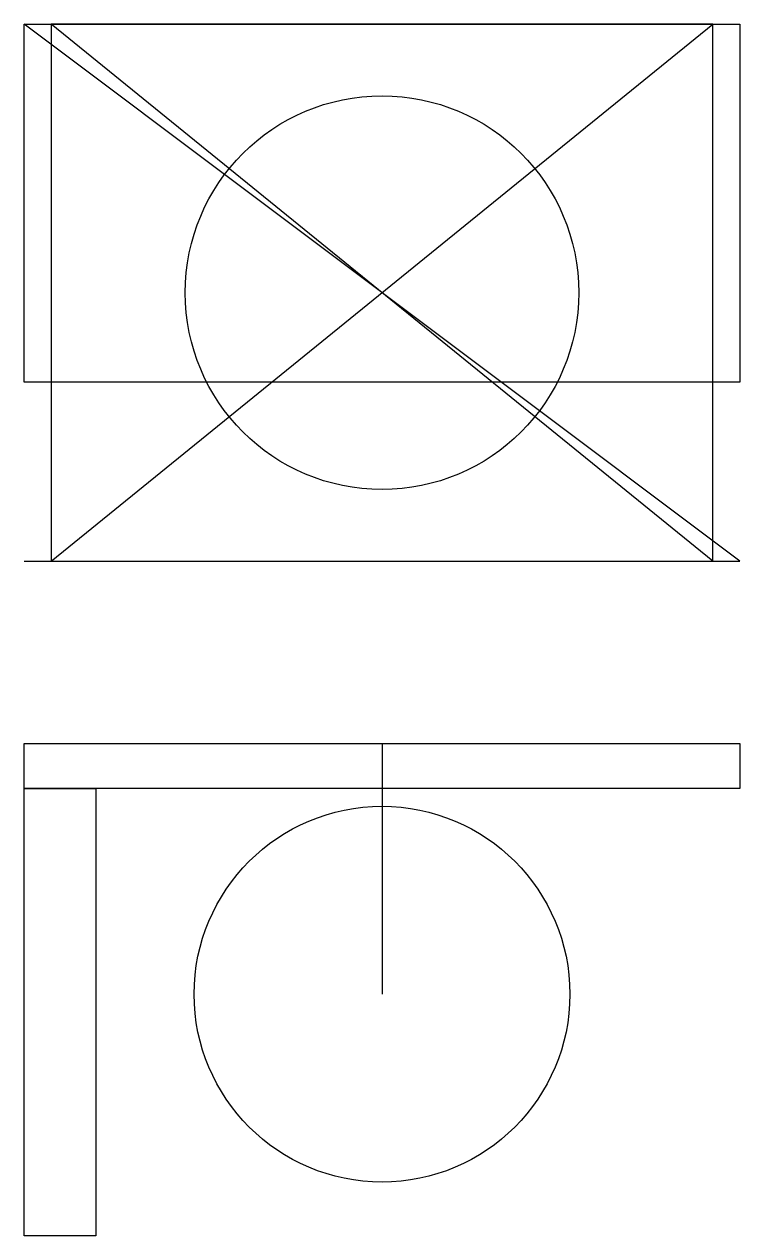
# Model space of a CAD drawing. Header units: millimetres. Extents: x 0 to 40, y -185.6 to -117.9.
import ezdxf

# ---------------------------------------------------------------- set-up
doc = ezdxf.new("R2010")
doc.units = ezdxf.units.MM
doc.layers.get('0').update_dxf_attribs({"linetype": 'CONTINUOUS'})

msp = doc.modelspace()

# ---------------------------------------------------------------- linework, layer by layer
for p, q in [((40, -147.886), (0, -117.886)), ((38.5, -117.886), (1.5, -117.886)), ((1.5, -117.886), (1.5, -147.886)), ((1.5, -147.886), (38.5, -117.886)), ((38.5, -147.886), (1.5, -117.886)), ((38.5, -147.886), (38.5, -117.886)), ((0, -147.886), (40, -147.886)), ((1.5, -147.886), (38.5, -147.886)), ((20, -158.086), (20, -172.086))]:
    msp.add_line(p, q)
for points in [[(0, -137.886), (0, -117.886), (40, -117.886), (40, -137.886)], [(0, -160.586), (0, -158.086), (40, -158.086), (40, -160.586), (36, -160.586), (4, -160.586)], [(0, -185.586), (0, -160.586), (4, -160.586), (4, -185.586)]]:
    msp.add_lwpolyline(points, close=True)
for centre, radius in [((20, -132.886), 11), ((20, -172.086), 10.5)]:
    msp.add_circle(centre, radius)

doc.saveas('drawing.dxf')
